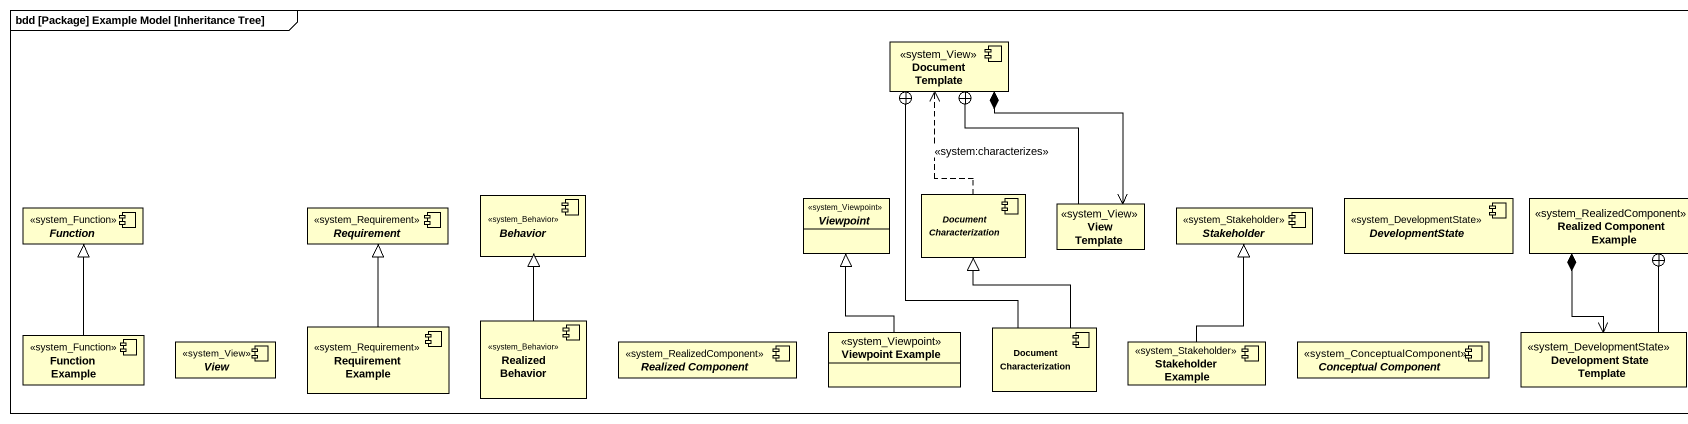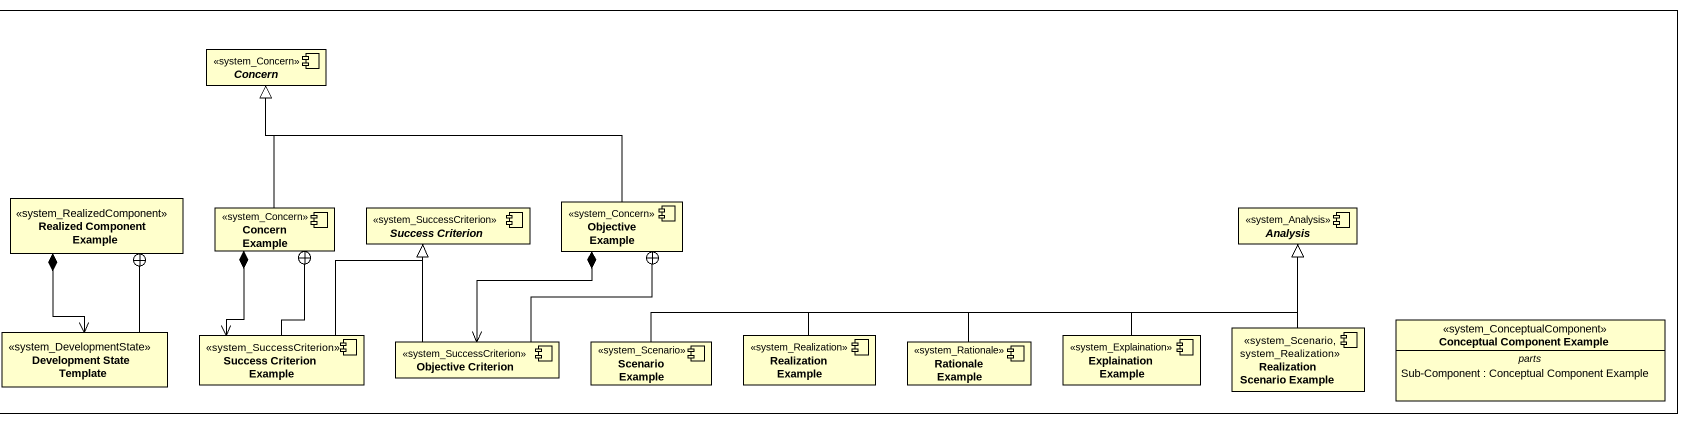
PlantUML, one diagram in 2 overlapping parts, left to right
@startuml
mainframe bdd [Package] Example Model [Inheritance Tree]
allowmixing
hide circle
hide empty members
component "Document Template" as Document_Template <<system_View>>
component Concern <<system_Concern>>
component "Document Characterization" as Document_Characterization
component Function <<system_Function>>
component Requirement <<system_Requirement>>
component Behavior <<system_Behavior>>
abstract class Viewpoint <<system_Viewpoint>>
class "View Template" as View_Template <<system_View>>
component Stakeholder <<system_Stakeholder>>
component DevelopmentState <<system_DevelopmentState>>
class "Realized Component Example" as Realized_Component_Example <<system_RealizedComponent>>
component "Concern Example" as Concern_Example <<system_Concern>>
component "Success Criterion" as Success_Criterion <<system_SuccessCriterion>>
component "Objective Example" as Objective_Example <<system_Concern>>
component Analysis <<system_Analysis>>
component "Function Example" as Function_Example <<system_Function>>
component "Requirement Example" as Requirement_Example <<system_Requirement>>
component "Realized Behavior" as Realized_Behavior <<system_Behavior>>
class "Viewpoint Example" as Viewpoint_Example <<system_Viewpoint>>
component "Document Characterization" as Document_Characterization_2
class "Development State Template" as Development_State_Template <<system_DevelopmentState>>
component "Success Criterion Example" as Success_Criterion_Example <<system_SuccessCriterion>>
component "Realization Example" as Realization_Example <<system_Realization>>
component "Explaination Example" as Explaination_Example <<system_Explaination>>
component "Realization Scenario Example" as Realization_Scenario_Example <<system_Scenario, system_Realization>>
class "Conceptual Component Example" as Conceptual_Component_Example <<system_ConceptualComponent>> {
  -- parts --
  Sub-Component : Conceptual Component Example
}
component View <<system_View>>
component "Realized Component" as Realized_Component <<system_RealizedComponent>>
component "Stakeholder Example" as Stakeholder_Example <<system_Stakeholder>>
component "Conceptual Component" as Conceptual_Component <<system_ConceptualComponent>>
component "Objective Criterion" as Objective_Criterion <<system_SuccessCriterion>>
component "Scenario Example" as Scenario_Example <<system_Scenario>>
component "Rationale Example" as Rationale_Example <<system_Rationale>>
Document_Template *--> View_Template
Document_Characterization .up.> Document_Template : <<system:characterizes>>
View_Template -up-+ Document_Template
Realized_Component_Example *--> Development_State_Template
Concern_Example -up-|> Concern
Concern_Example *--> Success_Criterion_Example
Objective_Example -left-|> Concern
Objective_Example *--> Objective_Criterion
Function_Example -up-|> Function
Requirement_Example -up-|> Requirement
Realized_Behavior -up-|> Behavior
Viewpoint_Example -up-|> Viewpoint
Document_Characterization_2 -up-+ Document_Template
Document_Characterization_2 -up-|> Document_Characterization
Development_State_Template -up-+ Realized_Component_Example
Success_Criterion_Example -up-+ Concern_Example
Success_Criterion_Example -up-|> Success_Criterion
Realization_Example -right-|> Analysis
Explaination_Example -up-|> Analysis
Realization_Scenario_Example -up-|> Analysis
Stakeholder_Example -up-|> Stakeholder
Objective_Criterion -up-|> Success_Criterion
Objective_Criterion -up-+ Objective_Example
Scenario_Example -right-|> Analysis
Rationale_Example -right-|> Analysis
@enduml
